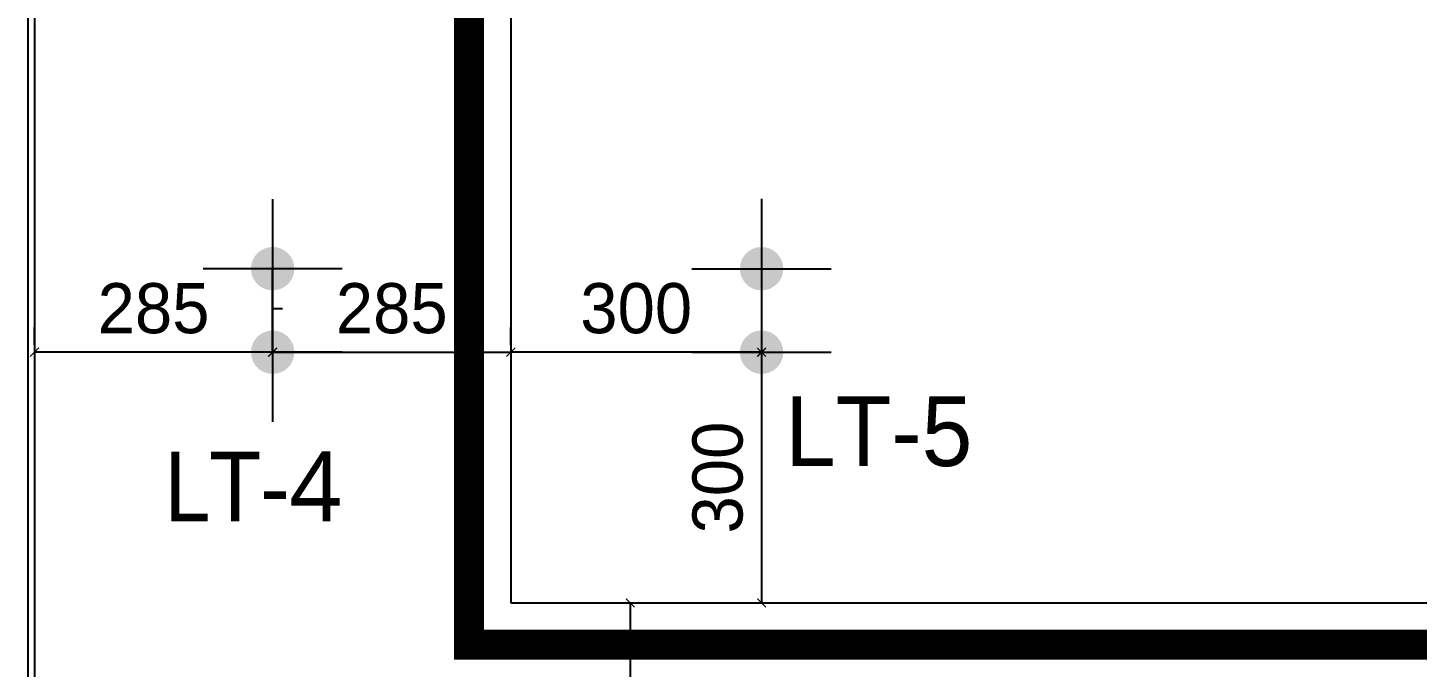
# Model space of a CAD drawing. Header units: inches. Extents: x 7740 to 83056, y -9304 to 75068.
# Drawn here: x 36464 to 38127, y 41087 to 41852 of the extents above; entities that cross this region are included whole.
import ezdxf
from ezdxf.enums import TextEntityAlignment as Align

# ---------------------------------------------------------------- set-up
doc = ezdxf.new("R2010")
doc.units = ezdxf.units.IN
doc.header["$LTSCALE"] = 50
doc.header["$MEASUREMENT"] = 0
doc.linetypes.add('HID', pattern=[2.3, 1.5, -0.8])
for name, color, linetype in [('02-WAL', 2, 'Continuous'), ('03-WAL NEW', 3, 'Continuous'), ('06-LIGHT', 4, 'Continuous'), ('07-DIM', 5, 'Continuous'), ('설비', 7, 'Continuous')]:
    doc.layers.add(name, color=color, linetype=linetype)
doc.styles.add('마감재', font='stylu.ttf')
doc.styles.add('맑은 고딕', font='malgun.ttf')
doc.styles.add('코레일둥고', font='Korail_Round_Gothic_Medium.ttf')
doc.dimstyles.new('사본 벽치수 Copy of DIM-30', dxfattribs={"dimscale": 30, "dimtxt": 2, "dimasz": 0.7, "dimexe": 1, "dimexo": 1, "dimgap": 0.7, "dimtad": 1, "dimdec": 0, "dimzin": 1, "dimdsep": 46, "dimlunit": 6, "dimtxsty": '마감재', "dimblk": 'ARCHTICK', "dimcen": -0.09, "dimclrd": 256, "dimclre": 256, "dimclrt": 3, "dimadec": 0, "dimazin": 0, "dimtfac": 1, "dimtdec": 0, "dimtix": 1, "dimtmove": 2, "dimatfit": 0, "dimldrblk": 'ARCHTICK', "dimfxl": 0, "dimtolj": 1, "dimtzin": 0, "dimarcsym": 0})

# ---------------------------------------------------------------- blocks, each defined once
blk = doc.blocks.new('FLOORPLAN')
at = {"layer": '02-WAL'}
blk.add_line((36284.9, 45857.9), (36284.9, 42597.9), dxfattribs=at)
blk = doc.blocks.new('_ARCHTICK')
at = {"color": 0, "linetype": 'ByBlock', "const_width": 0.075}
blk.add_lwpolyline([(-0.25, -0.25), (0.25, 0.25)], dxfattribs=at)
blk = doc.blocks.new('*D546')
at = {"layer": '07-DIM', "lineweight": -2}
for p, q in [((37342.3, 41463.7), (37342.3, 41163.7)), ((37372.3, 41463.7), (37372.3, 41463.7)), ((37293.5, 41163.7), (37372.3, 41163.7))]:
    blk.add_line(p, q, dxfattribs=at)
at = {"layer": 'Defpoints', "color": 0}
for p in [(37342.3, 41463.7), (37263.5, 41163.7), (37342.3, 41163.7)]:
    blk.add_point(p, dxfattribs=at)
at = {"layer": '07-DIM', "lineweight": -2, "xscale": 21, "yscale": 21, "zscale": 21}
for p, rotation in [((37342.3, 41463.7), 90), ((37342.3, 41163.7), 270)]:
    blk.add_blockref('_ARCHTICK', p, dxfattribs=dict(at, rotation=rotation))
at = {"layer": '07-DIM', "color": 3, "insert": (37290, 41313.7), "char_height": 60, "attachment_point": 5, "rotation": 90, "style": '마감재'}
blk.add_mtext('\\A1;300', dxfattribs=at)
blk = doc.blocks.new('*D547')
at = {"layer": '07-DIM', "lineweight": -2}
for p, q in [((37042.3, 41484.5), (37042.3, 41433.7)), ((37342.3, 41463.7), (37042.3, 41463.7))]:
    blk.add_line(p, q, dxfattribs=at)
at = {"layer": 'Defpoints', "color": 0}
for p in [(37042.3, 41514.5), (37042.3, 41463.7), (37342.3, 41463.7)]:
    blk.add_point(p, dxfattribs=at)
at = {"layer": '07-DIM', "lineweight": -2, "xscale": 21, "yscale": 21, "zscale": 21, "rotation": 180}
blk.add_blockref('_ARCHTICK', (37042.3, 41463.7), dxfattribs=at)
at = {"layer": '07-DIM', "lineweight": -2, "xscale": 21, "yscale": 21, "zscale": 21}
blk.add_blockref('_ARCHTICK', (37342.3, 41463.7), dxfattribs=at)
at = {"layer": '07-DIM', "color": 3, "insert": (37192.3, 41516), "char_height": 60, "attachment_point": 5, "style": '마감재'}
blk.add_mtext('\\A1;300', dxfattribs=at)
blk = doc.blocks.new('*D550')
at = {"layer": '07-DIM', "lineweight": -2}
for p, q in [((37042.3, 41472.7), (37042.3, 41493.7)), ((36757.3, 41463.7), (37042.3, 41463.7))]:
    blk.add_line(p, q, dxfattribs=at)
at = {"layer": 'Defpoints', "color": 0}
for p in [(36757.3, 41463.7), (37042.3, 41463.7), (37042.3, 41442.7)]:
    blk.add_point(p, dxfattribs=at)
at = {"layer": '07-DIM', "lineweight": -2, "xscale": 21, "yscale": 21, "zscale": 21, "rotation": 180}
blk.add_blockref('_ARCHTICK', (36757.3, 41463.7), dxfattribs=at)
at = {"layer": '07-DIM', "lineweight": -2, "xscale": 21, "yscale": 21, "zscale": 21}
blk.add_blockref('_ARCHTICK', (37042.3, 41463.7), dxfattribs=at)
at = {"layer": '07-DIM', "color": 3, "insert": (36899.8, 41516), "char_height": 60, "attachment_point": 5, "style": '마감재'}
blk.add_mtext('\\A1;285', dxfattribs=at)
blk = doc.blocks.new('*D551')
at = {"layer": '07-DIM', "lineweight": -2}
for p, q in [((36472.3, 41472.7), (36472.3, 41493.7)), ((36757.3, 41463.7), (36472.3, 41463.7))]:
    blk.add_line(p, q, dxfattribs=at)
at = {"layer": 'Defpoints', "color": 0}
for p in [(36472.3, 41463.7), (36757.3, 41463.7), (36472.3, 41442.7)]:
    blk.add_point(p, dxfattribs=at)
at = {"layer": '07-DIM', "lineweight": -2, "xscale": 21, "yscale": 21, "zscale": 21, "rotation": 180}
blk.add_blockref('_ARCHTICK', (36472.3, 41463.7), dxfattribs=at)
at = {"layer": '07-DIM', "lineweight": -2, "xscale": 21, "yscale": 21, "zscale": 21}
blk.add_blockref('_ARCHTICK', (36757.3, 41463.7), dxfattribs=at)
at = {"layer": '07-DIM', "color": 3, "insert": (36614.8, 41516), "char_height": 60, "attachment_point": 5, "style": '마감재'}
blk.add_mtext('\\A1;285', dxfattribs=at)
blk = doc.blocks.new('*D572')
at = {"layer": '07-DIM', "lineweight": -2}
for p, q in [((37105.5, 41163.7), (37215.2, 41163.7)), ((37185.2, 41163.7), (37185.2, 40491.7)), ((37105.5, 40491.7), (37215.2, 40491.7))]:
    blk.add_line(p, q, dxfattribs=at)
at = {"layer": 'Defpoints', "color": 0}
for p in [(37075.5, 41163.7), (37075.5, 40491.7), (37185.2, 40491.7)]:
    blk.add_point(p, dxfattribs=at)
at = {"layer": '07-DIM', "lineweight": -2, "xscale": 21, "yscale": 21, "zscale": 21}
for p, rotation in [((37185.2, 41163.7), 90), ((37185.2, 40491.7), 270)]:
    blk.add_blockref('_ARCHTICK', p, dxfattribs=dict(at, rotation=rotation))
at = {"layer": '07-DIM', "color": 3, "insert": (37132.1, 40827.7), "char_height": 60, "attachment_point": 5, "rotation": 90, "style": '마감재'}
blk.add_mtext('\\A1;672', dxfattribs=at)
blk = doc.blocks.new('2DLSCL')
h = blk.add_hatch(color=256)
h.dxf.hatch_style = 1
edge = h.paths.add_edge_path()
edge.add_arc((36127.3, 44397.2), 26, 0, 360, ccw=False)
h = blk.add_hatch(color=256)
h.dxf.hatch_style = 1
edge = h.paths.add_edge_path()
edge.add_arc((36227.3, 44397.2), 26, 0, 360, ccw=False)
at = {"color": 1, "linetype": 'Continuous'}
for p, q in [((36127.3, 44480.5), (36127.3, 44313.9)), ((36227.3, 44480.5), (36227.3, 44313.9)), ((36210.6, 44397.2), (36044, 44397.2)), ((36310.6, 44397.2), (36144, 44397.2))]:
    blk.add_line(p, q, dxfattribs=at)
blk.add_lwpolyline([(36127.3, 44397.2), (36227.3, 44397.2), (36179.8, 44397.2), (36179.8, 44408.9)], dxfattribs=at)
blk = doc.blocks.new('fffdad')
h = blk.add_hatch(color=256)
h.dxf.hatch_style = 1
edge = h.paths.add_edge_path()
edge.add_arc((39399.3, 38618.2), 26, 90, 450, ccw=False)
at = {"color": 1, "linetype": 'Continuous'}
for p, q in [((39399.3, 38701.6), (39399.3, 38534.9)), ((39316, 38618.2), (39482.6, 38618.2))]:
    blk.add_line(p, q, dxfattribs=at)

msp = doc.modelspace()

# ---------------------------------------------------------------- linework, layer by layer
at = {"color": 10, "linetype": 'HID', "const_width": 36}
msp.add_lwpolyline([(36992.3, 41113.7), (39232.3, 41113.7), (39232.3, 43783.7), (36992.3, 43783.7)], close=True, dxfattribs=at)
at = {"layer": '03-WAL NEW'}
msp.add_lwpolyline([(36464.3, 43696.7), (36472.3, 43696.7), (36472.3, 40491.7)], dxfattribs=at)
at = {"layer": '06-LIGHT'}
msp.add_lwpolyline([(37042.3, 41163.7), (39182.3, 41163.7), (39182.3, 43733.7), (37042.3, 43733.7)], close=True, dxfattribs=at)

# ---------------------------------------------------------------- block references
msp.add_blockref('FLOORPLAN', (179.4, -2161.2))
at = {"layer": '06-LIGHT', "xscale": -1, "rotation": 270}
msp.add_blockref('2DLSCL', (-7639.9, 5336.4), dxfattribs=at)
at = {"layer": '06-LIGHT'}
for p in [(-2057, 2945.5), (-2057, 2845.5)]:
    msp.add_blockref('fffdad', p, dxfattribs=at)

# ---------------------------------------------------------------- texts
at = {"layer": '설비', "color": 30}
for s, style, p in [('LT-5', '코레일둥고', (37370.4, 41410.8)), ('LT-4', '맑은 고딕', (36625.4, 41344.6))]:
    msp.add_text(s, height=83.33, dxfattribs=dict(at, style=style)).set_placement(p, align=Align.TOP_LEFT)

# ---------------------------------------------------------------- dimensions: what is measured, and where the dimension line sits
at = {"layer": '07-DIM'}
for base, p1, p2, angle, picture, middle in [((36472.3, 41463.7), (36757.3, 41463.7), (36472.3, 41442.7), 180, '*D551', (36614.8, 41516)), ((37342.3, 41163.7), (37342.3, 41463.7), (37263.5, 41163.7), 90, '*D546', (37290, 41313.7)), ((37185.2, 40491.7), (37075.5, 41163.7), (37075.5, 40491.7), 90, '*D572', (37132.1, 40827.7))]:
    dim = msp.add_linear_dim(base=base, p1=p1, p2=p2, angle=angle, dimstyle='사본 벽치수 Copy of DIM-30', override={"dimfxl": 1.25}, dxfattribs=at)
    dim.commit()
    dim.dimension.update_dxf_attribs({"geometry": picture, "text_midpoint": middle})
for p1, p2, picture, middle in [((36757.3, 41463.7), (37042.3, 41442.7), '*D550', (36899.8, 41516)), ((37342.3, 41463.7), (37042.3, 41514.5), '*D547', (37192.3, 41516))]:
    dim = msp.add_linear_dim(base=(37042.3, 41463.7), p1=p1, p2=p2, dimstyle='사본 벽치수 Copy of DIM-30', override={"dimfxl": 1.25}, dxfattribs=at)
    dim.commit()
    dim.dimension.update_dxf_attribs({"geometry": picture, "text_midpoint": middle})

doc.saveas('drawing.dxf')
